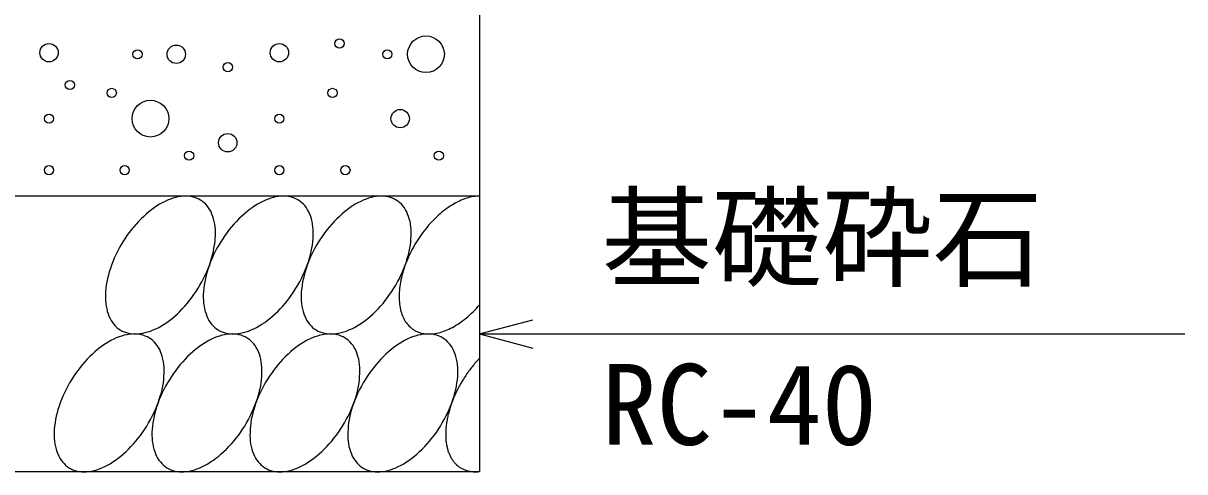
# Model space of a CAD drawing. Units: millimetres, scale not verified. Extents: x -16800 to 16800, y -5940 to 5940.
# Drawn here: x 5270 to 5901, y -365 to -121 of the extents above; entities that cross this region are included whole.
import ezdxf
from ezdxf.enums import TextEntityAlignment as Align

# ---------------------------------------------------------------- set-up
doc = ezdxf.new("R2010")
doc.units = ezdxf.units.MM
doc.header["$LTSCALE"] = 20
for name, color, linetype, lineweight in [('0-0_DIM', 7, 'Continuous', 25), ('0-2_HATCH', 6, 'Continuous', 25), ('0-5_OUTLINE', 3, 'Continuous', 25)]:
    doc.layers.add(name, color=color, linetype=linetype, lineweight=lineweight)
doc.styles.add('ＭＳ ゴシック', font='')
doc.styles.get('ＭＳ ゴシック').set_extended_font_data('MS Gothic')

msp = doc.modelspace()

# ---------------------------------------------------------------- linework, layer by layer
at = {"layer": '0-0_DIM'}
for q in [(5546.58, -281.87), (5900.92, -289.63), (5546.58, -297.4)]:
    msp.add_line((5517.6, -289.63), q, dxfattribs=at)
at = {"layer": '0-2_HATCH'}
for points in [[(5365.9, -216.85), (5364.9, -216.27), (5363.8, -215.78), (5362.7, -215.37), (5361.5, -215.06), (5360.3, -214.83), (5359.1, -214.7), (5357.8, -214.65), (5356.5, -214.7), (5355.1, -214.83), (5353.7, -215.06), (5352.3, -215.37), (5350.9, -215.78), (5349.5, -216.27), (5348, -216.84), (5346.6, -217.51), (5345.1, -218.25), (5343.6, -219.08), (5342.2, -219.99), (5340.7, -220.97), (5339.2, -222.03), (5337.8, -223.16), (5336.4, -224.37), (5335, -225.64), (5333.6, -226.97), (5332.2, -228.36), (5330.9, -229.81), (5329.6, -231.32), (5328.3, -232.87), (5327.1, -234.47), (5325.9, -236.12), (5324.8, -237.8), (5323.7, -239.52), (5322.6, -241.27), (5321.6, -243.04), (5320.7, -244.84), (5319.8, -246.65), (5319, -248.48), (5318.2, -250.31), (5317.5, -252.15)], [(5419.1, -216.85), (5418.1, -216.27), (5417, -215.78), (5415.9, -215.37), (5414.7, -215.06), (5413.5, -214.83), (5412.3, -214.7), (5411, -214.65), (5409.7, -214.7), (5408.3, -214.83), (5406.9, -215.06), (5405.5, -215.37), (5404.1, -215.78), (5402.7, -216.27), (5401.2, -216.84), (5399.8, -217.51), (5398.3, -218.25), (5396.8, -219.08), (5395.4, -219.99), (5393.9, -220.97), (5392.4, -222.03), (5391, -223.16), (5389.6, -224.37), (5388.2, -225.64), (5386.8, -226.97), (5385.4, -228.36), (5384.1, -229.81), (5382.8, -231.32), (5381.5, -232.87), (5380.3, -234.47), (5379.1, -236.12), (5378, -237.8), (5376.9, -239.52), (5375.8, -241.27), (5374.8, -243.04), (5373.9, -244.84), (5373, -246.65), (5372.2, -248.48), (5371.4, -250.31), (5370.7, -252.15)], [(5472.3, -216.85), (5471.3, -216.27), (5470.2, -215.78), (5469.1, -215.37), (5467.9, -215.06), (5466.7, -214.83), (5465.5, -214.7), (5464.2, -214.65), (5462.9, -214.7), (5461.5, -214.83), (5460.1, -215.06), (5458.7, -215.37), (5457.3, -215.78), (5455.9, -216.27), (5454.4, -216.84), (5453, -217.51), (5451.5, -218.25), (5450, -219.08), (5448.6, -219.99), (5447.1, -220.97), (5445.6, -222.03), (5444.2, -223.16), (5442.8, -224.37), (5441.4, -225.64), (5440, -226.97), (5438.6, -228.36), (5437.3, -229.81), (5436, -231.32), (5434.7, -232.87), (5433.5, -234.47), (5432.3, -236.12), (5431.2, -237.8), (5430.1, -239.52), (5429, -241.27), (5428, -243.04), (5427.1, -244.84), (5426.2, -246.65), (5425.4, -248.48), (5424.6, -250.31), (5423.9, -252.15)], [(5517.6, -214.65), (5516.7, -214.66), (5515.9, -214.71), (5515, -214.8), (5514.1, -214.92), (5513.2, -215.09), (5512.3, -215.29), (5511.4, -215.53), (5510.4, -215.81), (5509.5, -216.12), (5508.5, -216.47), (5507.6, -216.86), (5506.6, -217.29), (5505.7, -217.75), (5504.7, -218.24), (5503.8, -218.77), (5502.8, -219.34), (5501.8, -219.94), (5500.9, -220.57), (5499.9, -221.23), (5499, -221.93), (5498, -222.66), (5497.1, -223.42), (5496.2, -224.2), (5495.3, -225.02), (5494.3, -225.86), (5493.4, -226.74), (5492.5, -227.63), (5491.7, -228.55), (5490.8, -229.5), (5489.9, -230.47), (5489.1, -231.46), (5488.3, -232.48), (5487.4, -233.51), (5486.6, -234.56), (5485.9, -235.64), (5485.1, -236.72), (5484.4, -237.83), (5483.6, -238.95), (5482.9, -240.08)], [(5373.3, -228.36), (5373, -226.97), (5372.6, -225.64), (5372.1, -224.37), (5371.6, -223.17), (5370.9, -222.03), (5370.3, -220.97), (5369.5, -219.99), (5368.7, -219.08), (5367.8, -218.25), (5366.9, -217.51), (5365.9, -216.85)], [(5426.5, -228.36), (5426.2, -226.97), (5425.8, -225.64), (5425.3, -224.37), (5424.8, -223.17), (5424.1, -222.03), (5423.5, -220.97), (5422.7, -219.99), (5421.9, -219.08), (5421, -218.25), (5420.1, -217.51), (5419.1, -216.85)], [(5479.8, -228.36), (5479.4, -226.97), (5479, -225.64), (5478.5, -224.37), (5478, -223.17), (5477.3, -222.03), (5476.7, -220.97), (5475.9, -219.99), (5475.1, -219.08), (5474.2, -218.25), (5473.3, -217.51), (5472.3, -216.85)], [(5340.2, -287.46), (5341.7, -286.8), (5343.2, -286.05), (5344.6, -285.23), (5346.1, -284.32), (5347.6, -283.33), (5349, -282.27), (5350.4, -281.14), (5351.9, -279.94), (5353.3, -278.67), (5354.7, -277.34), (5356, -275.94), (5357.4, -274.49), (5358.7, -272.99), (5359.9, -271.43), (5361.2, -269.83), (5362.3, -268.19), (5363.5, -266.51), (5364.6, -264.79), (5365.6, -263.04), (5366.6, -261.27), (5367.6, -259.47), (5368.4, -257.66), (5369.3, -255.83), (5370, -253.99), (5370.7, -252.15), (5371.4, -250.31), (5371.9, -248.48), (5372.4, -246.65), (5372.9, -244.84), (5373.2, -243.04), (5373.5, -241.27), (5373.8, -239.52), (5373.9, -237.8), (5374, -236.12), (5374, -234.48), (5374, -232.88), (5373.8, -231.32), (5373.6, -229.82), (5373.3, -228.36)], [(5393.4, -287.46), (5394.9, -286.8), (5396.4, -286.05), (5397.8, -285.23), (5399.3, -284.32), (5400.8, -283.33), (5402.2, -282.27), (5403.6, -281.14), (5405.1, -279.94), (5406.5, -278.67), (5407.9, -277.34), (5409.2, -275.94), (5410.6, -274.49), (5411.9, -272.99), (5413.1, -271.43), (5414.4, -269.83), (5415.5, -268.19), (5416.7, -266.51), (5417.8, -264.79), (5418.8, -263.04), (5419.8, -261.27), (5420.8, -259.47), (5421.6, -257.66), (5422.5, -255.83), (5423.2, -253.99), (5423.9, -252.15), (5424.6, -250.31), (5425.1, -248.48), (5425.6, -246.65), (5426.1, -244.84), (5426.4, -243.04), (5426.7, -241.27), (5427, -239.52), (5427.1, -237.8), (5427.2, -236.12), (5427.2, -234.48), (5427.2, -232.88), (5427, -231.32), (5426.8, -229.82), (5426.5, -228.36)], [(5446.6, -287.46), (5448.1, -286.8), (5449.6, -286.05), (5451, -285.23), (5452.5, -284.32), (5454, -283.33), (5455.4, -282.27), (5456.9, -281.14), (5458.3, -279.94), (5459.7, -278.67), (5461.1, -277.34), (5462.4, -275.94), (5463.8, -274.49), (5465.1, -272.99), (5466.3, -271.43), (5467.6, -269.83), (5468.7, -268.19), (5469.9, -266.51), (5471, -264.79), (5472, -263.04), (5473, -261.27), (5474, -259.47), (5474.8, -257.66), (5475.7, -255.83), (5476.4, -253.99), (5477.1, -252.15), (5477.8, -250.31), (5478.3, -248.48), (5478.9, -246.65), (5479.3, -244.84), (5479.7, -243.04), (5480, -241.27), (5480.2, -239.52), (5480.3, -237.8), (5480.4, -236.12), (5480.4, -234.48), (5480.4, -232.88), (5480.2, -231.32), (5480, -229.82), (5479.8, -228.36)], [(5482.9, -240.08), (5482.3, -241.22), (5481.6, -242.38), (5481, -243.55), (5480.4, -244.72), (5479.8, -245.9), (5479.2, -247.09), (5478.7, -248.29), (5478.2, -249.48), (5477.7, -250.68), (5477.2, -251.89), (5476.8, -253.09), (5476.4, -254.29), (5476, -255.49), (5475.7, -256.69), (5475.4, -257.88), (5475.1, -259.06), (5474.8, -260.24), (5474.6, -261.41), (5474.4, -262.57), (5474.2, -263.72), (5474.1, -264.86), (5474, -265.99), (5473.9, -267.1), (5473.9, -268.19), (5473.8, -269.27), (5473.9, -270.33), (5473.9, -271.37), (5474, -272.4), (5474.1, -273.4), (5474.2, -274.38), (5474.4, -275.34), (5474.6, -276.27), (5474.8, -277.18), (5475.1, -278.06), (5475.4, -278.92), (5475.7, -279.75), (5476, -280.55), (5476.4, -281.32), (5476.8, -282.06)], [(5317.5, -252.15), (5316.9, -253.99), (5316.3, -255.83), (5315.8, -257.65), (5315.4, -259.47), (5315, -261.26), (5314.7, -263.04), (5314.5, -264.78), (5314.3, -266.5), (5314.2, -268.18), (5314.2, -269.83), (5314.3, -271.43), (5314.4, -272.99), (5314.6, -274.49), (5314.9, -275.94), (5315.2, -277.34), (5315.7, -278.67), (5316.1, -279.94), (5316.7, -281.14), (5317.3, -282.27), (5318, -283.33), (5318.7, -284.32), (5319.5, -285.22), (5320.4, -286.05), (5321.3, -286.8), (5322.3, -287.46), (5323.3, -288.04), (5324.4, -288.53), (5325.5, -288.93), (5326.7, -289.25), (5327.9, -289.47), (5329.2, -289.61), (5330.5, -289.65), (5331.8, -289.61), (5333.1, -289.47), (5334.5, -289.25), (5335.9, -288.93), (5337.3, -288.53), (5338.8, -288.04), (5340.2, -287.46)], [(5370.7, -252.15), (5370.1, -253.99), (5369.5, -255.83), (5369, -257.65), (5368.6, -259.47), (5368.2, -261.26), (5367.9, -263.04), (5367.7, -264.78), (5367.5, -266.5), (5367.4, -268.18), (5367.4, -269.83), (5367.5, -271.43), (5367.6, -272.99), (5367.8, -274.49), (5368.1, -275.94), (5368.4, -277.34), (5368.9, -278.67), (5369.3, -279.94), (5369.9, -281.14), (5370.5, -282.27), (5371.2, -283.33), (5371.9, -284.32), (5372.7, -285.22), (5373.6, -286.05), (5374.5, -286.8), (5375.5, -287.46), (5376.5, -288.04), (5377.6, -288.53), (5378.7, -288.93), (5379.9, -289.25), (5381.1, -289.47), (5382.4, -289.61), (5383.7, -289.65), (5385, -289.61), (5386.3, -289.47), (5387.7, -289.25), (5389.1, -288.93), (5390.5, -288.53), (5392, -288.04), (5393.4, -287.46)], [(5423.9, -252.15), (5423.3, -253.99), (5422.7, -255.83), (5422.2, -257.65), (5421.8, -259.47), (5421.4, -261.26), (5421.1, -263.04), (5420.9, -264.78), (5420.7, -266.5), (5420.6, -268.18), (5420.6, -269.83), (5420.7, -271.43), (5420.8, -272.99), (5421, -274.49), (5421.3, -275.94), (5421.7, -277.34), (5422.1, -278.67), (5422.6, -279.94), (5423.1, -281.14), (5423.7, -282.27), (5424.4, -283.33), (5425.1, -284.32), (5426, -285.22), (5426.8, -286.05), (5427.7, -286.8), (5428.7, -287.46), (5429.7, -288.04), (5430.8, -288.53), (5432, -288.93), (5433.1, -289.25), (5434.3, -289.47), (5435.6, -289.61), (5436.9, -289.65), (5438.2, -289.61), (5439.6, -289.47), (5440.9, -289.25), (5442.3, -288.93), (5443.8, -288.53), (5445.2, -288.04), (5446.6, -287.46)], [(5507.6, -283.04), (5508.5, -282.34), (5509.5, -281.61), (5510.4, -280.85), (5511.4, -280.06), (5512.3, -279.24), (5513.2, -278.4), (5514.1, -277.53), (5515, -276.63), (5515.9, -275.7), (5516.7, -274.76), (5517.6, -273.79)], [(5476.8, -282.06), (5477.2, -282.77), (5477.7, -283.45), (5478.2, -284.09), (5478.7, -284.71), (5479.2, -285.29), (5479.8, -285.83), (5480.4, -286.34), (5481, -286.82), (5481.6, -287.26), (5482.3, -287.67), (5482.9, -288.03), (5483.6, -288.36), (5484.4, -288.66), (5485.1, -288.92), (5485.9, -289.13), (5486.6, -289.31), (5487.4, -289.46), (5488.3, -289.56), (5489.1, -289.63), (5489.9, -289.65), (5490.8, -289.64), (5491.7, -289.59), (5492.5, -289.5), (5493.4, -289.37), (5494.3, -289.21), (5495.3, -289.01), (5496.2, -288.76), (5497.1, -288.48), (5498, -288.17), (5499, -287.81), (5499.9, -287.42), (5500.9, -287), (5501.8, -286.53), (5502.8, -286.04), (5503.8, -285.5), (5504.7, -284.94), (5505.7, -284.34), (5506.6, -283.7), (5507.6, -283.04)], [(5338.1, -291.84), (5337, -291.26), (5335.9, -290.77), (5334.8, -290.36), (5333.6, -290.05), (5332.4, -289.82), (5331.2, -289.69), (5329.9, -289.64), (5328.6, -289.69), (5327.2, -289.82), (5325.8, -290.05), (5324.4, -290.36), (5323, -290.77), (5321.6, -291.26), (5320.1, -291.83), (5318.7, -292.5), (5317.2, -293.24), (5315.7, -294.07), (5314.3, -294.98), (5312.8, -295.96), (5311.4, -297.02), (5309.9, -298.15), (5308.5, -299.36), (5307.1, -300.63), (5305.7, -301.96), (5304.3, -303.35), (5303, -304.8), (5301.7, -306.31), (5300.4, -307.86), (5299.2, -309.46), (5298, -311.11), (5296.9, -312.79), (5295.8, -314.51), (5294.7, -316.26), (5293.7, -318.03), (5292.8, -319.83), (5291.9, -321.64), (5291.1, -323.47), (5290.3, -325.3), (5289.6, -327.14)], [(5391.3, -291.84), (5390.2, -291.26), (5389.1, -290.77), (5388, -290.36), (5386.8, -290.05), (5385.6, -289.82), (5384.4, -289.69), (5383.1, -289.64), (5381.8, -289.69), (5380.4, -289.82), (5379, -290.05), (5377.6, -290.36), (5376.2, -290.77), (5374.8, -291.26), (5373.3, -291.83), (5371.9, -292.5), (5370.4, -293.24), (5368.9, -294.07), (5367.5, -294.98), (5366, -295.96), (5364.6, -297.02), (5363.1, -298.15), (5361.7, -299.36), (5360.3, -300.63), (5358.9, -301.96), (5357.5, -303.35), (5356.2, -304.8), (5354.9, -306.31), (5353.6, -307.86), (5352.4, -309.46), (5351.2, -311.11), (5350.1, -312.79), (5349, -314.51), (5347.9, -316.26), (5346.9, -318.03), (5346, -319.83), (5345.1, -321.64), (5344.3, -323.47), (5343.5, -325.3), (5342.8, -327.14)], [(5444.5, -291.84), (5443.4, -291.26), (5442.3, -290.77), (5441.2, -290.36), (5440.1, -290.05), (5438.8, -289.82), (5437.6, -289.69), (5436.3, -289.64), (5435, -289.69), (5433.6, -289.82), (5432.2, -290.05), (5430.8, -290.36), (5429.4, -290.77), (5428, -291.26), (5426.5, -291.83), (5425.1, -292.5), (5423.6, -293.24), (5422.1, -294.07), (5420.7, -294.98), (5419.2, -295.96), (5417.8, -297.02), (5416.3, -298.15), (5414.9, -299.36), (5413.5, -300.63), (5412.1, -301.96), (5410.7, -303.35), (5409.4, -304.8), (5408.1, -306.31), (5406.8, -307.86), (5405.6, -309.46), (5404.4, -311.11), (5403.3, -312.79), (5402.2, -314.51), (5401.1, -316.26), (5400.2, -318.03), (5399.2, -319.83), (5398.3, -321.64), (5397.5, -323.47), (5396.7, -325.3), (5396, -327.14)], [(5497.7, -291.84), (5496.6, -291.26), (5495.6, -290.77), (5494.4, -290.36), (5493.3, -290.05), (5492, -289.82), (5490.8, -289.69), (5489.5, -289.64), (5488.2, -289.69), (5486.8, -289.82), (5485.5, -290.05), (5484.1, -290.36), (5482.6, -290.77), (5481.2, -291.26), (5479.7, -291.83), (5478.3, -292.5), (5476.8, -293.24), (5475.4, -294.07), (5473.9, -294.98), (5472.4, -295.96), (5471, -297.02), (5469.5, -298.15), (5468.1, -299.36), (5466.7, -300.63), (5465.3, -301.96), (5463.9, -303.35), (5462.6, -304.8), (5461.3, -306.31), (5460.1, -307.86), (5458.8, -309.46), (5457.6, -311.11), (5456.5, -312.79), (5455.4, -314.51), (5454.4, -316.26), (5453.4, -318.03), (5452.4, -319.83), (5451.5, -321.64), (5450.7, -323.47), (5450, -325.3), (5449.2, -327.14)], [(5345.5, -303.36), (5345.1, -301.96), (5344.7, -300.63), (5344.2, -299.36), (5343.7, -298.16), (5343, -297.02), (5342.4, -295.96), (5341.6, -294.98), (5340.8, -294.07), (5339.9, -293.24), (5339, -292.5), (5338.1, -291.84)], [(5398.7, -303.36), (5398.3, -301.96), (5397.9, -300.63), (5397.4, -299.36), (5396.9, -298.16), (5396.2, -297.02), (5395.6, -295.96), (5394.8, -294.98), (5394, -294.07), (5393.1, -293.24), (5392.2, -292.5), (5391.3, -291.84)], [(5451.9, -303.36), (5451.5, -301.96), (5451.1, -300.63), (5450.6, -299.36), (5450.1, -298.16), (5449.5, -297.02), (5448.8, -295.96), (5448, -294.98), (5447.2, -294.07), (5446.4, -293.24), (5445.4, -292.5), (5444.5, -291.84)], [(5505.1, -303.36), (5504.7, -301.96), (5504.3, -300.63), (5503.8, -299.36), (5503.3, -298.16), (5502.7, -297.02), (5502, -295.96), (5501.2, -294.98), (5500.4, -294.07), (5499.6, -293.24), (5498.6, -292.5), (5497.7, -291.84)], [(5517.6, -302.89), (5517.1, -303.42), (5516.6, -303.96), (5516.1, -304.5), (5515.6, -305.06), (5515.1, -305.62), (5514.6, -306.19), (5514.1, -306.76), (5513.7, -307.34), (5513.2, -307.93), (5512.7, -308.53), (5512.3, -309.13), (5511.8, -309.74), (5511.4, -310.35), (5510.9, -310.97), (5510.5, -311.6), (5510.1, -312.23), (5509.7, -312.86), (5509.2, -313.5), (5508.8, -314.15), (5508.4, -314.8), (5508, -315.45), (5507.7, -316.11), (5507.3, -316.77), (5506.9, -317.44), (5506.5, -318.1), (5506.2, -318.77), (5505.8, -319.45), (5505.5, -320.13), (5505.1, -320.8), (5504.8, -321.48), (5504.5, -322.17), (5504.2, -322.85), (5503.9, -323.54), (5503.6, -324.23), (5503.3, -324.91), (5503, -325.6), (5502.8, -326.29), (5502.5, -326.98), (5502.3, -327.67)], [(5312.3, -362.45), (5313.8, -361.79), (5315.3, -361.04), (5316.7, -360.22), (5318.2, -359.31), (5319.7, -358.32), (5321.1, -357.26), (5322.6, -356.13), (5324, -354.93), (5325.4, -353.66), (5326.8, -352.33), (5328.1, -350.93), (5329.5, -349.48), (5330.8, -347.98), (5332, -346.42), (5333.3, -344.82), (5334.4, -343.18), (5335.6, -341.5), (5336.7, -339.78), (5337.7, -338.03), (5338.7, -336.26), (5339.7, -334.46), (5340.5, -332.65), (5341.4, -330.82), (5342.1, -328.99), (5342.8, -327.15), (5343.5, -325.31), (5344, -323.47), (5344.6, -321.64), (5345, -319.83), (5345.4, -318.03), (5345.7, -316.26), (5345.9, -314.51), (5346, -312.79), (5346.1, -311.11), (5346.1, -309.47), (5346.1, -307.87), (5345.9, -306.31), (5345.7, -304.81), (5345.5, -303.36)], [(5365.5, -362.45), (5367, -361.79), (5368.5, -361.04), (5369.9, -360.22), (5371.4, -359.31), (5372.9, -358.32), (5374.3, -357.26), (5375.8, -356.13), (5377.2, -354.93), (5378.6, -353.66), (5380, -352.33), (5381.3, -350.93), (5382.7, -349.48), (5384, -347.98), (5385.2, -346.42), (5386.5, -344.82), (5387.6, -343.18), (5388.8, -341.5), (5389.9, -339.78), (5390.9, -338.03), (5391.9, -336.26), (5392.9, -334.46), (5393.7, -332.65), (5394.6, -330.82), (5395.3, -328.99), (5396, -327.15), (5396.7, -325.31), (5397.2, -323.47), (5397.8, -321.64), (5398.2, -319.83), (5398.6, -318.03), (5398.9, -316.26), (5399.1, -314.51), (5399.2, -312.79), (5399.3, -311.11), (5399.3, -309.47), (5399.3, -307.87), (5399.1, -306.31), (5398.9, -304.81), (5398.7, -303.36)], [(5418.8, -362.45), (5420.2, -361.79), (5421.7, -361.04), (5423.1, -360.22), (5424.6, -359.31), (5426.1, -358.32), (5427.5, -357.26), (5429, -356.13), (5430.4, -354.93), (5431.8, -353.66), (5433.2, -352.33), (5434.5, -350.93), (5435.9, -349.48), (5437.2, -347.98), (5438.4, -346.42), (5439.7, -344.82), (5440.9, -343.18), (5442, -341.5), (5443.1, -339.78), (5444.1, -338.03), (5445.1, -336.26), (5446.1, -334.46), (5447, -332.65), (5447.8, -330.82), (5448.5, -328.99), (5449.2, -327.15), (5449.9, -325.31), (5450.5, -323.47), (5451, -321.64), (5451.4, -319.83), (5451.8, -318.03), (5452.1, -316.26), (5452.3, -314.51), (5452.4, -312.79), (5452.5, -311.11), (5452.5, -309.47), (5452.5, -307.87), (5452.3, -306.31), (5452.1, -304.81), (5451.9, -303.36)], [(5472, -362.45), (5473.4, -361.79), (5474.9, -361.04), (5476.4, -360.22), (5477.8, -359.31), (5479.3, -358.32), (5480.7, -357.26), (5482.2, -356.13), (5483.6, -354.93), (5485, -353.66), (5486.4, -352.33), (5487.8, -350.93), (5489.1, -349.48), (5490.4, -347.98), (5491.7, -346.42), (5492.9, -344.82), (5494.1, -343.18), (5495.2, -341.5), (5496.3, -339.78), (5497.3, -338.03), (5498.3, -336.26), (5499.3, -334.46), (5500.2, -332.65), (5501, -330.82), (5501.8, -328.99), (5502.5, -327.15), (5503.1, -325.31), (5503.7, -323.47), (5504.2, -321.64), (5504.6, -319.83), (5505, -318.03), (5505.3, -316.26), (5505.5, -314.51), (5505.7, -312.79), (5505.7, -311.11), (5505.8, -309.47), (5505.7, -307.87), (5505.6, -306.31), (5505.4, -304.81), (5505.1, -303.36)], [(5289.6, -327.14), (5289, -328.98), (5288.4, -330.82), (5287.9, -332.64), (5287.5, -334.46), (5287.1, -336.25), (5286.8, -338.03), (5286.6, -339.78), (5286.4, -341.49), (5286.3, -343.18), (5286.3, -344.82), (5286.4, -346.42), (5286.5, -347.98), (5286.7, -349.48), (5287, -350.93), (5287.4, -352.33), (5287.8, -353.66), (5288.3, -354.93), (5288.8, -356.13), (5289.4, -357.26), (5290.1, -358.32), (5290.9, -359.31), (5291.7, -360.21), (5292.5, -361.04), (5293.4, -361.79), (5294.4, -362.45), (5295.5, -363.03), (5296.5, -363.52), (5297.7, -363.92), (5298.8, -364.24), (5300, -364.46), (5301.3, -364.6), (5302.6, -364.64), (5303.9, -364.6), (5305.3, -364.46), (5306.6, -364.24), (5308, -363.92), (5309.5, -363.52), (5310.9, -363.03), (5312.3, -362.45)], [(5342.8, -327.14), (5342.2, -328.98), (5341.6, -330.82), (5341.1, -332.64), (5340.7, -334.46), (5340.3, -336.25), (5340, -338.03), (5339.8, -339.78), (5339.6, -341.49), (5339.5, -343.18), (5339.5, -344.82), (5339.6, -346.42), (5339.7, -347.98), (5339.9, -349.48), (5340.2, -350.93), (5340.6, -352.33), (5341, -353.66), (5341.5, -354.93), (5342, -356.13), (5342.6, -357.26), (5343.3, -358.32), (5344.1, -359.31), (5344.9, -360.21), (5345.7, -361.04), (5346.6, -361.79), (5347.6, -362.45), (5348.7, -363.03), (5349.7, -363.52), (5350.9, -363.92), (5352, -364.24), (5353.2, -364.46), (5354.5, -364.6), (5355.8, -364.64), (5357.1, -364.6), (5358.5, -364.46), (5359.8, -364.24), (5361.2, -363.92), (5362.7, -363.52), (5364.1, -363.03), (5365.5, -362.45)], [(5396, -327.14), (5395.4, -328.98), (5394.8, -330.82), (5394.3, -332.64), (5393.9, -334.46), (5393.5, -336.25), (5393.2, -338.03), (5393, -339.78), (5392.8, -341.49), (5392.8, -343.18), (5392.7, -344.82), (5392.8, -346.42), (5392.9, -347.98), (5393.1, -349.48), (5393.4, -350.93), (5393.8, -352.33), (5394.2, -353.66), (5394.7, -354.93), (5395.2, -356.13), (5395.8, -357.26), (5396.5, -358.32), (5397.3, -359.31), (5398.1, -360.21), (5398.9, -361.04), (5399.9, -361.79), (5400.8, -362.45), (5401.9, -363.03), (5402.9, -363.52), (5404.1, -363.92), (5405.2, -364.24), (5406.5, -364.46), (5407.7, -364.6), (5409, -364.64), (5410.3, -364.6), (5411.7, -364.46), (5413, -364.24), (5414.4, -363.92), (5415.9, -363.52), (5417.3, -363.03), (5418.8, -362.45)], [(5449.2, -327.14), (5448.6, -328.98), (5448, -330.82), (5447.5, -332.64), (5447.1, -334.46), (5446.7, -336.25), (5446.4, -338.03), (5446.2, -339.78), (5446.1, -341.49), (5446, -343.18), (5446, -344.82), (5446, -346.42), (5446.1, -347.98), (5446.4, -349.48), (5446.6, -350.93), (5447, -352.33), (5447.4, -353.66), (5447.9, -354.93), (5448.4, -356.13), (5449, -357.26), (5449.7, -358.32), (5450.5, -359.31), (5451.3, -360.21), (5452.1, -361.04), (5453.1, -361.79), (5454, -362.45), (5455.1, -363.03), (5456.1, -363.52), (5457.3, -363.92), (5458.4, -364.24), (5459.7, -364.46), (5460.9, -364.6), (5462.2, -364.64), (5463.5, -364.6), (5464.9, -364.46), (5466.3, -364.24), (5467.7, -363.92), (5469.1, -363.52), (5470.5, -363.03), (5472, -362.45)], [(5502.3, -327.67), (5502, -328.36), (5501.8, -329.05), (5501.6, -329.74), (5501.4, -330.43), (5501.2, -331.11), (5501, -331.8), (5500.8, -332.48), (5500.6, -333.16), (5500.4, -333.84), (5500.3, -334.52), (5500.1, -335.2), (5500, -335.87), (5499.9, -336.54), (5499.8, -337.21), (5499.7, -337.87), (5499.6, -338.53), (5499.5, -339.18), (5499.4, -339.83), (5499.3, -340.48), (5499.3, -341.12), (5499.2, -341.76), (5499.2, -342.39), (5499.2, -343.02), (5499.2, -343.64), (5499.2, -344.26), (5499.2, -344.87), (5499.2, -345.48), (5499.2, -346.08), (5499.2, -346.67), (5499.3, -347.25), (5499.3, -347.83), (5499.4, -348.4), (5499.5, -348.97), (5499.6, -349.53), (5499.7, -350.08), (5499.8, -350.62), (5499.9, -351.15), (5500, -351.68), (5500.1, -352.2)], [(5500.1, -352.2), (5500.3, -352.7), (5500.4, -353.2), (5500.6, -353.7), (5500.8, -354.18), (5501, -354.65), (5501.2, -355.12), (5501.4, -355.57), (5501.6, -356.02), (5501.8, -356.45), (5502, -356.88), (5502.3, -357.29), (5502.5, -357.7), (5502.8, -358.09), (5503, -358.48), (5503.3, -358.85), (5503.6, -359.21), (5503.9, -359.57), (5504.2, -359.91), (5504.5, -360.24), (5504.8, -360.56), (5505.1, -360.86), (5505.5, -361.16), (5505.8, -361.44), (5506.2, -361.72), (5506.5, -361.98), (5506.9, -362.23), (5507.3, -362.47), (5507.7, -362.69), (5508, -362.9), (5508.4, -363.11), (5508.8, -363.3), (5509.2, -363.47), (5509.7, -363.64), (5510.1, -363.79), (5510.5, -363.93), (5510.9, -364.06), (5511.4, -364.17), (5511.8, -364.28), (5512.3, -364.37)], [(5512.3, -364.37), (5512.7, -364.44), (5513.2, -364.51), (5513.7, -364.56), (5514.1, -364.6), (5514.6, -364.63), (5515.1, -364.64), (5515.6, -364.64), (5516.1, -364.63), (5516.6, -364.61), (5517.1, -364.57), (5517.6, -364.52)]]:
    msp.add_lwpolyline(points, dxfattribs=at)
for centre, radius in [((5283.55, -136.58), 5), ((5352.7, -137.45), 5), ((5408.77, -136.58), 5), ((5441.45, -131.56), 2.5), ((5488.45, -137.45), 10), ((5331.66, -137.45), 2.5), ((5467.42, -137.45), 2.5), ((5380.73, -144.46), 2.5), ((5294.89, -154.15), 2.5), ((5317.65, -158.47), 2.5), ((5437.65, -158.47), 2.5), ((5338.68, -172.47), 10), ((5283.55, -172.47), 2.5), ((5408.77, -172.47), 2.5), ((5474.43, -172.47), 5), ((5380.73, -185.6), 5), ((5359.7, -192.61), 2.5), ((5495.46, -192.61), 2.5), ((5283.55, -200.49), 2.5), ((5324.66, -200.49), 2.5), ((5408.77, -200.49), 2.5), ((5444.66, -200.49), 2.5)]:
    msp.add_circle(centre, radius, dxfattribs=at)
at = {"layer": '0-5_OUTLINE'}
msp.add_line((5517.6, -214.63), (4452.6, -214.63), dxfattribs=at)
msp.add_lwpolyline([(5517.6, -114.63), (5517.6, -364.63), (4452.6, -364.63)], dxfattribs=at)

# ---------------------------------------------------------------- texts
at = {"layer": '0-0_DIM', "style": 'ＭＳ ゴシック'}
for s, p in [('基礎砕石', (5583.93, -272.46)), ('RC-40', (5583.93, -363.15))]:
    msp.add_text(s, height=43.99, dxfattribs=at).set_placement(p, align=Align.BOTTOM_LEFT)

doc.saveas('drawing.dxf')
